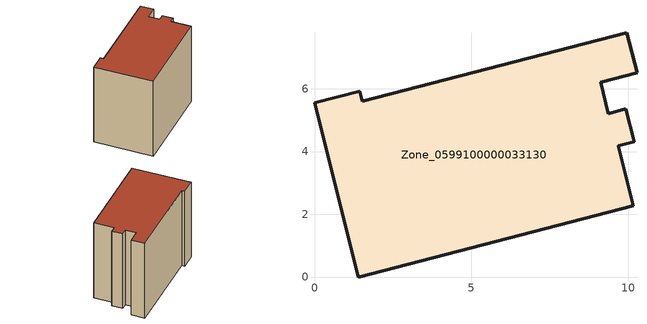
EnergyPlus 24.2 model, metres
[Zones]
Zone_0599100000033130
 floor ground (C_G): 1.53,5.6 9.96,7.78 10.28,6.51 9.12,6.21 9.37,5.21 9.93,5.36 10.19,4.32 9.68,4.19 10.16,2.28 1.4,0 0,5.55 1.45,5.92 z0
 wall outside (C_F): 0,5.55 1.4,0 10.16,2.28 9.68,4.19 10.19,4.32 9.93,5.36 9.37,5.21 9.12,6.21 10.28,6.51 9.96,7.78 1.53,5.6 1.45,5.92 0,5.55 z0:8.16
 roof outside (C_R): 9.96,7.78 1.53,5.6 1.45,5.92 0,5.55 1.4,0 10.16,2.28 9.68,4.19 10.19,4.32 9.93,5.36 9.37,5.21 9.12,6.21 10.28,6.51 z8.16
[BUILDING]
Pand.0599100000033130: North Axis=0; Terrain=City; Loads Convergence Tolerance Value=0.04; Temperature Convergence Tolerance Value=0.4; Solar Distribution=FullExterior; Maximum Number of Warmup Days=25; Minimum Number of Warmup Days=1
[Site:Location]
Rotterdam.The.Hague.AP_ZH_NLD Design_Conditions: Latitude=51.96; Longitude=4.45; Time Zone=1; Elevation=-4.5
[SITE:GROUNDTEMPERATURE:BUILDINGSURFACE]
18, 18, 18, 18, 18, 18, 18, 18, 18, 18, 18, 18
[MATERIAL] Thermal Absorptance=0.9; Solar Absorptance=0.7; Visible Absorptance=0.7
Name | Roughness | Thickness | Conductivity | Density | Specific Heat
G.TI.1975-1991 | MediumSmooth | 0.15 | 0.288461 | 540 | 1210
F.TI.1975-1991 | Rough | 0.3 | 0.230769 | 1920 | 840
R.TI.1975-1991 | MediumRough | 0.2 | 0.153846 | 1500 | 1000
[CONSTRUCTION]
C_G: G.TI.1975-1991
C_F: F.TI.1975-1991
C_R: R.TI.1975-1991
[ZONE]
Zone_0599100000033130: Type=1; Multiplier=1; Ceiling Height=Autocalculate; Volume=Autocalculate; Floor Area=autocalculate; Part of Total Floor Area=Yes
[ZONEINFILTRATION:DESIGNFLOWRATE]
Infil_Zone_0599100000033130: Zone or ZoneList or Space or SpaceList=Zone_0599100000033130; Schedule=AlwaysOn; Design Flow Rate Calculation Method=Flow/Area; Flow Rate per Floor Area=0.003; Constant Term Coefficient=1; Temperature Term Coefficient=0; Velocity Term Coefficient=0; Velocity Squared Term Coefficient=0
[HVACTEMPLATE:ZONE:IDEALLOADSAIRSYSTEM]
Zone_0599100000033130: Maximum Heating Supply Air Temperature=50; Minimum Cooling Supply Air Temperature=13; Maximum Heating Supply Air Humidity Ratio=0.0156; Minimum Cooling Supply Air Humidity Ratio=0.0077; Heating Limit=NoLimit; Cooling Limit=NoLimit; Dehumidification Control Type=ConstantSensibleHeatRatio; Cooling Sensible Heat Ratio=0.7; Dehumidification Setpoint=60; Humidification Control Type=None; Humidification Setpoint=30; Outdoor Air Method=None; Outdoor Air Flow Rate per Person=0.00944; Outdoor Air Flow Rate per Zone Floor Area=0; Outdoor Air Flow Rate per Zone=0; Demand Controlled Ventilation Type=None; Outdoor Air Economizer Type=NoEconomizer; Heat Recovery Type=None; Sensible Heat Recovery Effectiveness=0.7; Latent Heat Recovery Effectiveness=0.65
[ZONECONTROL:THERMOSTAT]
ThermostatControl_Zone_0599100000033130: Zone or ZoneList=Zone_0599100000033130; Control Type Schedule=DualSetpointControlType; Control 1=Thermostat_Zone_0599100000033130; Temperature Difference Between Cutout And Setpoint=0
[THERMOSTATSETPOINT:DUALSETPOINT]
Thermostat_Zone_0599100000033130: Heating Setpoint Temperature Schedule=HeatingSetpoint_Zone_0599100000033130; Cooling Setpoint Temperature Schedule=CoolingSetpoint_Zone_0599100000033130
[SCHEDULE:COMPACT]
HeatingSetpoint_Zone_0599100000033130: Through: 12/31, For: AllDays, Until: 24:00, 21
CoolingSetpoint_Zone_0599100000033130: Through: 12/31, For: AllDays, Until: 24:00, 24
DualSetpointControlType: Through: 12/31, For: AllDays, Until: 24:00, 4
AlwaysOn: Through: 12/31, For: AllDays, Until: 24:00, 1
